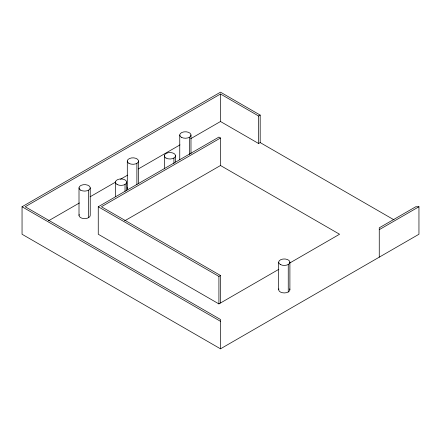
<?xml version="1.0" encoding="UTF-8"?>
<svg xmlns="http://www.w3.org/2000/svg" width="441" height="441" viewBox="0 0 441 441"><rect width="100%" height="100%" fill="white"/><g stroke="black" fill="none" stroke-linecap="round" stroke-linejoin="round"><path stroke-width="0.66" d="M379.26 257.164L379.26 227.832L415.775 206.752L418.95 206.752L418.95 234.248L220.5 348.825L22.05 234.248L22.05 206.752L220.5 92.175L260.19 115.09L260.19 142.592L393.978 219.833M260.19 115.09L258.602 116.011L220.5 94.01L25.225 206.752L220.5 319.493L220.5 348.825M48.444 220.842L79.402 202.97M90.118 196.785L115.718 182.001M120.481 179.255L127.625 175.127M138.342 168.942L180.016 144.88M190.733 138.695L220.5 121.507L258.602 143.507L260.19 142.592M278.844 269.308L218.912 303.91L98.255 234.248L98.255 206.752L218.912 137.09L220.5 138.005L220.5 165.507L339.57 234.248L289.561 263.123M220.5 138.005L101.43 206.752L220.5 275.493L220.5 302.995M124.649 220.842L220.5 165.507M98.255 206.752L218.912 276.413L220.5 275.493M379.26 229.667L418.95 206.752M22.05 206.752L220.5 321.324M289.897 262.197L289.897 289.693M288.254 264.49L288.254 291.986M278.668 262.197L278.668 289.693M258.602 116.011L258.602 143.507M220.5 94.01L220.5 121.507M218.912 276.413L218.912 303.91M190.981 135.007L190.981 153.567M189.338 137.3L189.338 154.482M179.757 135.007L179.757 159.758M175.568 155.761L175.568 161.952M173.925 158.054L173.925 163.556M164.339 155.761L164.339 168.826M138.529 161.059L138.529 183.748M136.886 163.352L136.886 184.663M127.3 161.059L127.3 188.561M126.672 182.161L126.672 190.413M125.024 184.454L125.024 191.328M115.443 182.161L115.443 196.598M90.234 187.866L90.234 215.362A5.612 3.241 0 0 1 83.889 218.576A5.612 3.241 0 0 1 79.198 214.524M88.591 190.159L88.591 217.656M79.005 187.866L79.005 215.362M289.704 288.855A5.612 3.241 0 0 1 284.285 292.934A5.612 3.241 0 0 1 278.861 288.855M127.493 189.398A5.612 3.241 0 0 1 127.493 187.723M280.316 264.49A5.612 3.241 0 0 0 289.704 263.034A5.612 3.241 0 0 0 282.83 259.065A5.612 3.241 0 0 0 280.316 264.49M165.987 158.054A5.612 3.241 0 0 0 175.375 156.605A5.612 3.241 0 0 0 168.501 152.636A5.612 3.241 0 0 0 165.987 158.054M128.948 163.352A5.612 3.241 0 0 0 138.336 161.902A5.612 3.241 0 0 0 131.462 157.933A5.612 3.241 0 0 0 128.948 163.352M117.086 184.454A5.612 3.241 0 0 0 126.479 183.004A5.612 3.241 0 0 0 119.605 179.035A5.612 3.241 0 0 0 117.086 184.454M80.653 190.159A5.612 3.241 0 0 0 90.041 188.704A5.612 3.241 0 0 0 83.167 184.735A5.612 3.241 0 0 0 80.653 190.159M181.4 137.3A5.612 3.241 0 0 0 190.793 135.845A5.612 3.241 0 0 0 183.914 131.876A5.612 3.241 0 0 0 181.4 137.3"/></g></svg>
